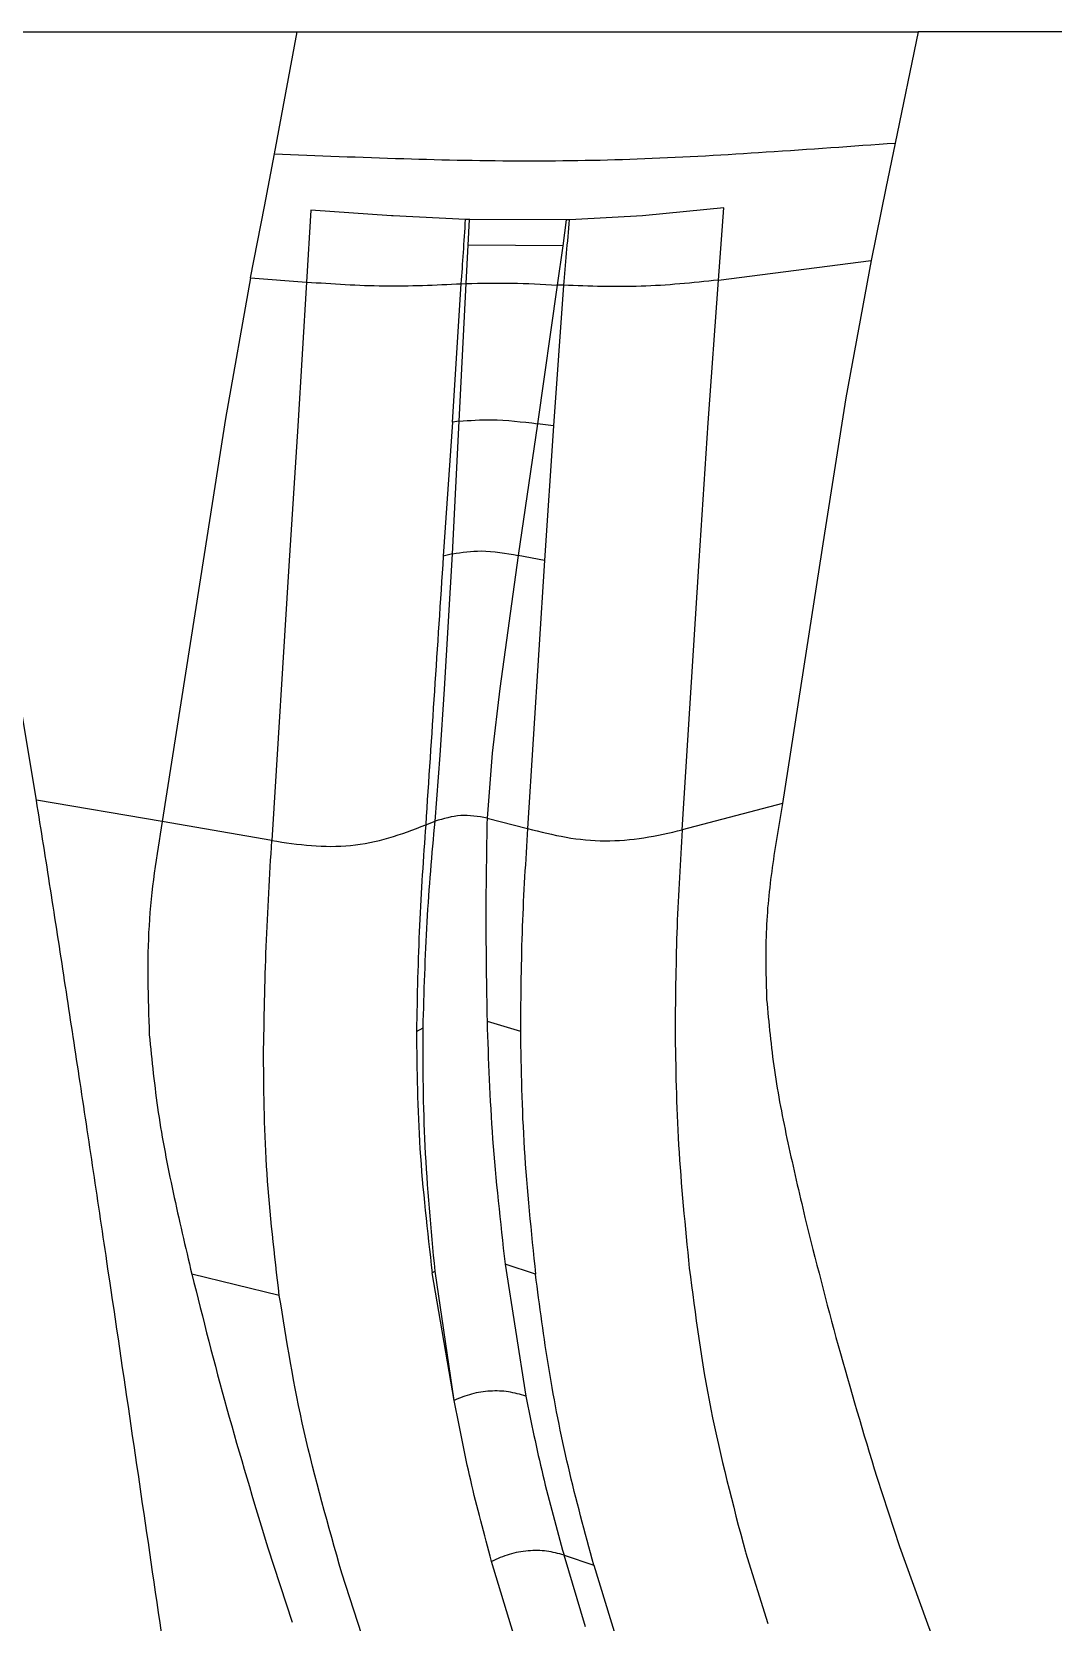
# Model space of a CAD drawing. Extents: x 1076 to 1148, y 508 to 635.
# Drawn here: x 1103.67 to 1106.97, y 580.88 to 586.02 of the extents above; entities that cross this region are included whole.
import ezdxf

# ---------------------------------------------------------------- set-up
doc = ezdxf.new("R2010")
doc.units = 0
doc.header["$MEASUREMENT"] = 0
doc.layers.add('1', color=4, linetype='Continuous')

# ---------------------------------------------------------------- blocks, each defined once
blk = doc.blocks.new('2026 TX')
at = {"layer": '1', "color": 3}
for p, q in [((25.8227, 66.2269), (28.761, 66.2269)), ((28.6868, 65.8324), (28.761, 66.2269)), ((28.761, 66.2269), (30.7672, 66.2268)), ((30.7672, 66.2268), (30.6927, 65.8675)), ((32.3516, 66.2267), (30.7672, 66.2267)), ((27.918, 63.7436), (27.5625, 65.8665)), ((30.6927, 65.8675), (30.6628, 65.722)), ((28.6544, 65.6624), (28.6868, 65.8324)), ((30.6628, 65.722), (30.6151, 65.4875)), ((28.6102, 65.4315), (28.6544, 65.6624)), ((28.8044, 65.6509), (28.7908, 65.4183)), ((29.0649, 65.6323), (28.8044, 65.6509)), ((30.1395, 65.6578), (29.8869, 65.6331)), ((30.1214, 65.4245), (30.1395, 65.6578)), ((29.0711, 65.6319), (29.0649, 65.6323)), ((29.3045, 65.6205), (29.0711, 65.6319)), ((29.3177, 65.6201), (29.3045, 65.6205)), ((29.3131, 65.5369), (29.3177, 65.6201)), ((29.3182, 65.6201), (29.3177, 65.6201)), ((29.6297, 65.6193), (29.3182, 65.6201)), ((29.6297, 65.6193), (29.6186, 65.5353)), ((29.6393, 65.6196), (29.6297, 65.6193)), ((29.6607, 65.6203), (29.6393, 65.6196)), ((29.8764, 65.6323), (29.6607, 65.6203)), ((29.8869, 65.6331), (29.8764, 65.6323)), ((29.3063, 65.4133), (29.3131, 65.5369)), ((29.6186, 65.5353), (29.3131, 65.5369)), ((29.6186, 65.5353), (29.601, 65.4086)), ((30.1214, 65.4245), (30.6151, 65.4875)), ((30.6151, 65.4875), (30.5329, 65.044)), ((28.6102, 65.4315), (28.529, 64.9775)), ((28.6102, 65.4315), (28.7908, 65.4183)), ((28.7908, 65.4183), (28.7621, 64.9525)), ((29.2622, 64.9654), (29.2908, 65.4126)), ((29.2839, 64.9688), (29.3063, 65.4133)), ((29.2908, 65.4126), (29.3063, 65.4133)), ((29.601, 65.4086), (29.5369, 64.9604)), ((29.6213, 65.4077), (29.589, 64.9539)), ((29.6213, 65.4077), (29.601, 65.4086)), ((30.0888, 64.9627), (30.1214, 65.4245)), ((30.5329, 65.044), (30.4638, 64.6069)), ((28.529, 64.9775), (28.4604, 64.538)), ((29.2622, 64.9654), (29.2327, 64.5325)), ((29.2621, 64.5403), (29.2839, 64.9688)), ((29.2839, 64.9688), (29.2622, 64.9654)), ((28.7621, 64.9525), (28.7334, 64.501)), ((29.5369, 64.9604), (29.4749, 64.5346)), ((29.589, 64.9539), (29.5369, 64.9604)), ((29.589, 64.9539), (29.5592, 64.5178)), ((30.0591, 64.5171), (30.0888, 64.9627)), ((30.4638, 64.6069), (30.3283, 63.7331)), ((28.4604, 64.538), (28.324, 63.6753)), ((29.2621, 64.5403), (29.2327, 64.5325)), ((29.2369, 64.1025), (29.2621, 64.5403)), ((29.4749, 64.5346), (29.4158, 64.1047)), ((29.5592, 64.5178), (29.4749, 64.5346)), ((29.5591, 64.5178), (29.5051, 63.6521)), ((30.0049, 63.648), (30.059, 64.5171)), ((28.7334, 64.501), (28.6786, 63.6134)), ((29.2224, 63.8888), (29.2369, 64.1025)), ((29.4158, 64.1047), (29.3909, 63.8955)), ((29.206, 63.6756), (29.2224, 63.8888)), ((29.3909, 63.8955), (29.3742, 63.686)), ((28.324, 63.6753), (27.918, 63.7436)), ((30.3283, 63.7331), (30.0049, 63.648)), ((29.3742, 63.686), (29.3742, 63.6854)), ((29.3742, 63.6854), (29.5051, 63.6521)), ((28.6786, 63.6134), (28.324, 63.6753)), ((29.1758, 63.6639), (29.206, 63.6756)), ((29.374, 63.0292), (29.4816, 62.9975)), ((29.146, 62.9963), (29.1673, 63.0077)), ((29.5307, 62.2116), (29.4322, 62.2445)), ((29.4322, 62.2445), (29.4993, 61.8177)), ((28.7028, 62.1431), (28.4201, 62.2117)), ((29.2063, 62.2214), (29.1967, 62.2161)), ((29.2677, 61.804), (29.1967, 62.2161)), ((29.2677, 61.804), (29.2063, 62.2214)), ((30.0274, 62.2317), (30.0272, 62.2317)), ((30.6331, 61.5564), (30.7072, 61.3317)), ((28.6655, 61.3277), (28.7439, 61.0873)), ((30.7072, 61.3317), (30.7926, 61.0933)), ((29.4592, 61.0491), (29.3883, 61.2838)), ((29.6228, 61.3039), (29.7185, 61.2711)), ((29.6919, 61.0723), (29.6228, 61.3039)), ((29.7185, 61.2711), (29.7919, 61.032)), ((30.2087, 61.314), (30.2815, 61.0828)), ((28.9826, 61.0062), (28.9048, 61.2454))]:
    blk.add_line(p, q, dxfattribs=at)
for points, knots in [([(28.6868, 65.8324), (28.8261, 65.8269), (29.0965, 65.816), (29.4955, 65.8075), (29.8864, 65.8144), (30.2842, 65.8384), (30.5538, 65.8576), (30.6927, 65.8675)], [0, 0, 0, 0, 0.2083089, 0.4043079, 0.5959954, 0.7918965, 1, 1, 1, 1]), ([(29.2908, 65.4126), (29.2931, 65.4457), (29.2978, 65.5122), (29.3022, 65.5843), (29.3045, 65.6205)], [0, 0, 0, 0, 0.49754, 1, 1, 1, 1]), ([(29.6393, 65.6196), (29.6362, 65.583), (29.6299, 65.5103), (29.6242, 65.4418), (29.6213, 65.4077)], [0, 0, 0, 0, 0.501955, 1, 1, 1, 1]), ([(28.7908, 65.4183), (28.8741, 65.4126), (29.0406, 65.4013), (29.2074, 65.4088), (29.2908, 65.4126)], [0, 0, 0, 0, 0.500111, 1, 1, 1, 1]), ([(29.3063, 65.4133), (29.3554, 65.4144), (29.4537, 65.4165), (29.5519, 65.4112), (29.601, 65.4086)], [0, 0, 0, 0, 0.499662, 1, 1, 1, 1]), ([(30.1214, 65.4245), (30.0383, 65.4158), (29.8722, 65.3985), (29.7049, 65.4047), (29.6213, 65.4077)], [0, 0, 0, 0, 0.499998, 1, 1, 1, 1]), ([(29.2839, 64.9688), (29.3187, 64.9711), (29.4032, 64.9769), (29.4874, 64.9665), (29.5369, 64.9604)], [0, 0, 0, 0, 0.41163, 1, 1, 1, 1]), ([(29.2327, 64.5325), (29.223, 64.3866), (29.2038, 64.0948), (29.1851, 63.8075), (29.1757, 63.6639)], [0, 0, 0, 0, 0.5, 1, 1, 1, 1]), ([(29.2621, 64.5403), (29.2931, 64.5447), (29.3641, 64.5548), (29.4349, 64.5419), (29.4749, 64.5346)], [0, 0, 0, 0, 0.435707, 1, 1, 1, 1]), ([(28.4481, 60.198), (28.3965, 60.5485), (28.2957, 61.234), (28.1797, 62.0257), (28.0996, 62.5629), (28.0541, 62.8654), (28.0088, 63.1632), (27.9638, 63.4562), (27.9332, 63.6481), (27.918, 63.7436)], [0, 0, 0, 0, 0.292889, 0.572732, 0.660074, 0.74661, 0.829825, 0.915216, 1, 1, 1, 1]), ([(30.3283, 63.7331), (30.3166, 63.6645), (30.2933, 63.5271), (30.2711, 63.3168), (30.2753, 63.172), (30.2774, 63.0996)], [0, 0, 0, 0, 0.333353, 0.666683, 1, 1, 1, 1]), ([(29.3742, 63.686), (29.3456, 63.6909), (29.2884, 63.7005), (29.2335, 63.6839), (29.206, 63.6756)], [0, 0, 0, 0, 0.5, 1, 1, 1, 1]), ([(29.3742, 63.6854), (29.3722, 63.5809), (29.3682, 63.3721), (29.3721, 63.1434), (29.374, 63.0292)], [0, 0, 0, 0, 0.500479, 1, 1, 1, 1]), ([(28.324, 63.6753), (28.3063, 63.5642), (28.271, 63.342), (28.2788, 63.1046), (28.2826, 62.9859)], [0, 0, 0, 0, 0.500023, 1, 1, 1, 1]), ([(28.6787, 63.6134), (28.721, 63.6069), (28.8049, 63.5939), (28.9334, 63.5934), (29.0586, 63.6188), (29.1365, 63.6488), (29.1758, 63.6639)], [0, 0, 0, 0, 0.252776, 0.500605, 0.747847, 1, 1, 1, 1]), ([(29.1758, 63.6639), (29.1682, 63.5569), (29.153, 63.343), (29.1483, 63.1118), (29.1459, 62.9963)], [0, 0, 0, 0, 0.500014, 1, 1, 1, 1]), ([(29.1673, 63.0077), (29.1707, 63.1234), (29.1774, 63.3548), (29.1965, 63.5687), (29.206, 63.6756)], [0, 0, 0, 0, 0.499985, 1, 1, 1, 1]), ([(29.5051, 63.6521), (29.4984, 63.5482), (29.485, 63.3404), (29.4827, 63.1118), (29.4816, 62.9975)], [0, 0, 0, 0, 0.500021, 1, 1, 1, 1]), ([(29.5051, 63.6521), (29.5464, 63.6417), (29.6282, 63.6211), (29.7553, 63.6086), (29.882, 63.6193), (29.9637, 63.6384), (30.0049, 63.648)], [0, 0, 0, 0, 0.251778, 0.499657, 0.747976, 1, 1, 1, 1]), ([(30.0049, 63.648), (29.9983, 63.5455), (29.9853, 63.3406), (29.9828, 63.1151), (29.9815, 63.0024)], [0, 0, 0, 0, 0.50002, 1, 1, 1, 1]), ([(28.6517, 62.9167), (28.6538, 63.0355), (28.6579, 63.2731), (28.6717, 63.5), (28.6787, 63.6134)], [0, 0, 0, 0, 0.500005, 1, 1, 1, 1]), ([(30.2774, 63.0996), (30.2844, 63.0237), (30.2983, 62.8719), (30.3444, 62.6371), (30.3823, 62.4756), (30.4012, 62.3948)], [0, 0, 0, 0, 0.333317, 0.666654, 1, 1, 1, 1]), ([(29.374, 63.0292), (29.3782, 62.9044), (29.3866, 62.655), (29.417, 62.3813), (29.4322, 62.2445)], [0, 0, 0, 0, 0.499998, 1, 1, 1, 1]), ([(28.2826, 62.9859), (28.291, 62.9024), (28.3077, 62.7356), (28.3577, 62.4772), (28.3993, 62.3002), (28.4201, 62.2117)], [0, 0, 0, 0, 0.3333208, 0.6666608, 1, 1, 1, 1]), ([(29.1459, 62.9963), (29.1474, 62.8714), (29.1502, 62.6216), (29.1812, 62.3513), (29.1967, 62.2161)], [0, 0, 0, 0, 0.500001, 1, 1, 1, 1]), ([(29.2063, 62.2214), (29.1935, 62.358), (29.1678, 62.6313), (29.1675, 62.8822), (29.1673, 63.0077)], [0, 0, 0, 0, 0.500001, 1, 1, 1, 1]), ([(29.4816, 62.9975), (29.4838, 62.8727), (29.4882, 62.6232), (29.5165, 62.3488), (29.5307, 62.2116)], [0, 0, 0, 0, 0.499993, 1, 1, 1, 1]), ([(29.9815, 63.0024), (29.9834, 62.88), (29.9873, 62.6352), (30.0139, 62.3662), (30.0272, 62.2317)], [0, 0, 0, 0, 0.4999921, 1, 1, 1, 1]), ([(28.7028, 62.1431), (28.6872, 62.2756), (28.656, 62.5408), (28.6531, 62.7914), (28.6517, 62.9167)], [0, 0, 0, 0, 0.4999801, 1, 1, 1, 1]), ([(30.4012, 62.3948), (30.4355, 62.2579), (30.5041, 61.9842), (30.5901, 61.699), (30.6331, 61.5564)], [0, 0, 0, 0, 0.5000174, 1, 1, 1, 1]), ([(28.4201, 62.2117), (28.4563, 62.0681), (28.5288, 61.7808), (28.6199, 61.4787), (28.6655, 61.3277)], [0, 0, 0, 0, 0.500008, 1, 1, 1, 1]), ([(29.7186, 61.2711), (29.69, 61.3774), (29.633, 61.5899), (29.5707, 61.9051), (29.544, 62.1095), (29.5306, 62.2116)], [0, 0, 0, 0, 0.333334, 0.66667, 1, 1, 1, 1]), ([(30.0274, 62.2317), (30.047, 62.0803), (30.0863, 61.7775), (30.168, 61.4686), (30.2088, 61.3141)], [0, 0, 0, 0, 0.5, 1, 1, 1, 1]), ([(28.9049, 61.2454), (28.8608, 61.3999), (28.7727, 61.7089), (28.7261, 61.9983), (28.7028, 62.143)], [0, 0, 0, 0, 0.499993, 1, 1, 1, 1]), ([(29.4993, 61.8177), (29.4809, 61.8232), (29.4441, 61.834), (29.3837, 61.8356), (29.3232, 61.8269), (29.2863, 61.8117), (29.2677, 61.804)], [0, 0, 0, 0, 0.250905, 0.5, 0.749095, 1, 1, 1, 1]), ([(29.3883, 61.2838), (29.3648, 61.3714), (29.3178, 61.5468), (29.2844, 61.7183), (29.2677, 61.804)], [0, 0, 0, 0, 0.4999993, 1, 1, 1, 1]), ([(29.4993, 61.8177), (29.5166, 61.7328), (29.5511, 61.563), (29.5989, 61.3902), (29.6228, 61.3039)], [0, 0, 0, 0, 0.500001, 1, 1, 1, 1]), ([(29.6228, 61.3039), (29.6043, 61.309), (29.5676, 61.3193), (29.5065, 61.3193), (29.445, 61.3087), (29.4072, 61.2921), (29.3883, 61.2838)], [0, 0, 0, 0, 0.250951, 0.500001, 0.749051, 1, 1, 1, 1]), ([(30.7926, 61.0933), (30.8398, 60.9713), (30.9341, 60.7274), (31.0383, 60.479), (31.0904, 60.3549)], [0, 0, 0, 0, 0.499994, 1, 1, 1, 1])]:
    blk.add_open_spline(points, degree=3, knots=knots, dxfattribs=at)

msp = doc.modelspace()

# ---------------------------------------------------------------- block references
at = {"layer": '1'}
msp.add_blockref('2026 TX', (1075.7625, 519.7937), dxfattribs=at)

doc.saveas('drawing.dxf')
